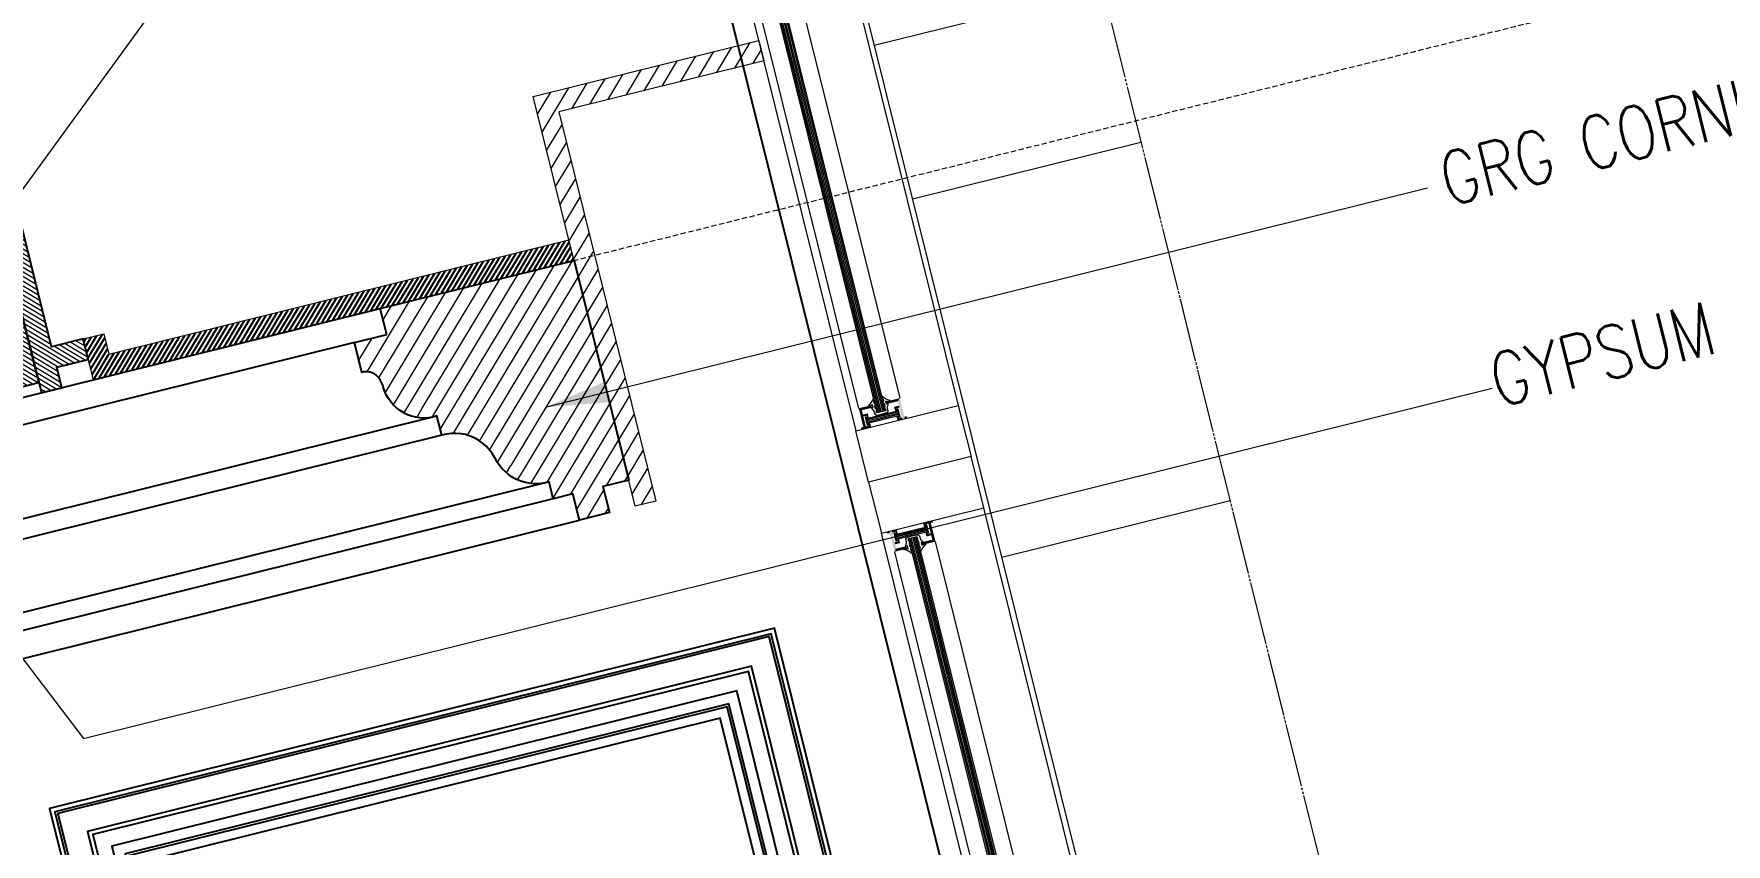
# Model space of a CAD drawing. Header units: inches. Extents: x 122939 to 389145, y 29603 to 574065.
# Drawn here: x 353847 to 355449, y 511977 to 512745 of the extents above; entities that cross this region are included whole.
import ezdxf

# ---------------------------------------------------------------- set-up
doc = ezdxf.new("R2010")
doc.units = ezdxf.units.IN
doc.header["$MEASUREMENT"] = 0
for name, pattern in [('DASHED', [0.75, 0.5, -0.25]), ('HIDDEN', [0.375, 0.25, -0.125]), ('PHANTOM-Z', [69.2, 60, -1.4, 2.5, -1.4, 2.5, -1.4])]:
    doc.linetypes.add(name, pattern=pattern)
for name, color, linetype in [('8', 8, 'Continuous'), ('A-Hidden', 8, 'HIDDEN'), ('gypsum', 31, 'Continuous')]:
    doc.layers.add(name, color=color, linetype=linetype)
for name, color, linetype, lineweight in [('a-cut', 30, 'PHANTOM-Z', 18), ('A-GLAZ', 134, 'Continuous', 18), ('A-RNDR-ALUM', 1, 'Continuous', 9), ('A-RNDR-PT36', 253, 'Continuous', 20), ('A-WALL-TILE', 8, 'Continuous', 9), ('GRC', 41, 'Continuous', 0), ('GRC Hatch', 253, 'Continuous', 0), ('ID-NOTES', 3, 'Continuous', 0)]:
    doc.layers.add(name, color=color, linetype=linetype, lineweight=lineweight)
doc.styles.add('ID-ROMANS', font='romans.shx', dxfattribs={"width": 0.8})
doc.styles.add('ZZ-Dim All', font='romans.shx', dxfattribs={"width": 0.8})
doc.dimstyles.new('DIM 0200', dxfattribs={"dimscale": 200, "dimtxt": 1, "dimasz": 0.8, "dimexe": 0.5, "dimexo": 1, "dimgap": 0.4, "dimtad": 1, "dimdec": 0, "dimrnd": 10, "dimdsep": 46, "dimtxsty": 'ZZ-Dim All', "dimblk1": 'ARCHTICK', "dimblk2": 'ARCHTICK', "dimsah": 1, "dimcen": 1, "dimdle": 0.5, "dimclrd": 256, "dimclre": 256, "dimclrt": 256, "dimadec": 0, "dimazin": 2, "dimtfac": 1, "dimtdec": 0, "dimtix": 1, "dimtmove": 2, "dimatfit": 2, "dimfxl": 1, "dimfxlon": 1, "dimtolj": 1, "dimtzin": 0, "dimlwd": -1, "dimlwe": -1, "dimarcsym": 0})

# ---------------------------------------------------------------- blocks, each defined once
blk = doc.blocks.new('half')
at = {"layer": 'GRC Hatch', "lineweight": 0, "ltscale": 5}
h = blk.add_hatch(dxfattribs=at)
h.set_pattern_fill('ANSI31', color=256, scale=30)
h.set_pattern_definition([(135, (111029.2882, -6e-11), (2.65165043, 2.65165043), [])])
h.paths.add_polyline_path([(60617, 11176.5), (60617, 11196.5), (60586.2, 11196.5), (60586.2, 11466.5), (60566.2, 11466.5), (60566.2, 11156.5), (60586.2, 11156.5), (60586.2, 11176.5)])
edge = h.paths.add_edge_path()
edge.add_line((60466.2, 11316.5), (60466.2, 11296.5))
edge.add_arc((60453.7, 11261.1), 37.5, 0.5662, 70.5092, ccw=False)
edge.add_arc((60527, 11261.8), 35.8, 180.5344, 260.6682)
edge.add_line((60521.2, 11226.5), (60521.2, 11206.5))
edge.add_line((60521.2, 11206.5), (60546.2, 11206.5))
edge.add_line((60546.2, 11206.5), (60546.2, 11166.5))
edge.add_line((60546.2, 11166.5), (60566.2, 11166.5))
edge.add_line((60566.2, 11166.5), (60566.2, 11226.5))
edge.add_line((60566.2, 11226.5), (60546.2, 11226.5))
edge.add_line((60546.2, 11226.5), (60486.2, 11316.5))
edge.add_line((60486.2, 11316.5), (60466.2, 11316.5))
at = {"layer": 'gypsum', "ltscale": 5, "elevation": 0}
blk.add_lwpolyline([(60617, 11176.5), (60617, 11196.5), (60586.2, 11196.5), (60586.2, 11466.5), (60566.2, 11466.5), (60566.2, 11156.5), (60586.2, 11156.5), (60586.2, 11176.5), (60617, 11176.5)], dxfattribs=at)
blk.add_lwpolyline([(60466.2, 11316.5), (60466.2, 11296.5, -0.315025), (60491.2, 11261.5, 0.364631), (60521.2, 11226.5), (60521.2, 11206.5), (60546.2, 11206.5), (60546.2, 11166.5), (60566.2, 11166.5), (60566.2, 11226.5), (60546.2, 11226.5), (60486.2, 11316.5)], format="xyb", close=True, dxfattribs=at)
blk = doc.blocks.new('ceil003')
at = {"layer": '8'}
h = blk.add_hatch(dxfattribs=at)
h.set_pattern_fill('ANSI31', color=256, scale=30, style=0)
h.set_pattern_definition([(45, (-54370.66, -10452.2095), (-2.65165043, 2.65165043), [])])
h.paths.add_polyline_path([(2174.8, -310), (2174.8, -330), (1705.7, -330), (1705.7, -290), (1725.7, -290), (1725.7, -310)])
at = {"layer": 'GRC Hatch'}
h = blk.add_hatch(dxfattribs=at)
h.set_pattern_fill('ANSI31', color=256, scale=100, angle=-13.9714)
h.set_pattern_definition([(45, (-97644.68, -30431.668), (-8.8388348, 8.8388348), [])])
h.paths.add_polyline_path([(2174.8, -570), (2174.8, -170), (2394.8, -170), (2394.8, -190), (2194.8, -190), (2194.8, -570)])
h = blk.add_hatch(dxfattribs=at)
h.set_pattern_fill('ANSI31', color=256, scale=100, angle=-13.9714)
h.set_pattern_definition([(45, (-97644.68, -30431.668), (-8.8388348, 8.8388348), [])])
edge = h.paths.add_edge_path()
edge.add_line((1985.7, -355.3), (1985.7, -330))
edge.add_line((1985.7, -330), (2174.8, -330))
edge.add_line((2174.8, -330), (2174.8, -544.6))
edge.add_line((2174.8, -544.6), (2149.6, -544.6))
edge.add_line((2149.6, -544.6), (2149.6, -570))
edge.add_line((2149.6, -570), (2120.3, -570))
edge.add_line((2120.3, -570), (2120.3, -544.4))
edge.add_line((2120.3, -544.4), (2101.1, -544.4))
edge.add_line((2101.1, -544.4), (2101.2, -527.8))
edge.add_arc((2098.6, -485.6), 42.3, 192.2157, 273.5377, ccw=False)
edge.add_arc((2010.4, -506.5), 48.3, 14.2548, 42.8437)
edge.add_arc((2014.7, -503.5), 43.2, 43.884, 92.0552)
edge.add_line((2013.2, -460.4), (2013.1, -441.7))
edge.add_arc((2010.3, -402), 39.8, 180.8074, 273.9866, ccw=False)
edge.add_arc((1947.5, -402.8), 23, 0.6191, 29.7575)
edge.add_arc((1955, -399.3), 14.8, 32.3052, 92.8704)
edge.add_line((1954.2, -384.5), (1954.2, -355.3))
edge.add_line((1954.2, -355.3), (1985.7, -355.3))
at = {"layer": 'GRC', "elevation": 0}
blk.add_lwpolyline([(2174.8, -570), (2174.8, -170), (2394.8, -170), (2394.8, -190), (2194.8, -190), (2194.8, -570)], close=True, dxfattribs=at)
blk.add_lwpolyline([(2174.8, -330), (1705.7, -330), (1705.7, -290), (1725.7, -290), (1725.7, -310), (2174.8, -310)], dxfattribs=at)
at = {"layer": 'gypsum', "elevation": 0}
blk.add_lwpolyline([(1985.7, -355.3), (1985.7, -330), (2174.8, -330), (2174.8, -544.6), (2149.6, -544.6), (2149.6, -570), (2120.3, -570), (2120.3, -544.4), (2101.1, -544.4), (2101.2, -527.8, -0.370517), (2057.3, -494.5, 0.125394), (2045.9, -473.6, 0.213337), (2013.2, -460.4), (2013.1, -441.7, -0.43056), (1970.5, -402.6, 0.12783), (1967.5, -391.4, 0.270594), (1954.2, -384.5), (1954.2, -355.3)], format="xyb", close=True, dxfattribs=at)
blk.add_blockref('half', (-58911.3, -11486.5, 0))
blk = doc.blocks.new('_ARCHTICK')
at = {"color": 0, "linetype": 'ByBlock', "const_width": 0.15}
blk.add_lwpolyline([(-0.5, -0.5), (0.5, 0.5)], dxfattribs=at)

msp = doc.modelspace()

# ---------------------------------------------------------------- linework, layer by layer
at = {"layer": 'a-cut'}
msp.add_line((354581.3, 513903.216, 0), (355758.549, 509171.474, 0), dxfattribs=at)
at = {"layer": 'A-GLAZ'}
for p, q in [((354645.367, 512385.3, 0), (354544.025, 512792.624, 0.003)), ((354646.662, 512385.622, 0), (354545.32, 512792.946, 0.003)), ((354647.957, 512385.944, 0), (354546.615, 512793.268, 0.003)), ((354649.252, 512386.267, 0), (354547.911, 512793.59, 0.003)), ((354650.547, 512386.589, 0), (354549.206, 512793.913, 0.003)), ((354651.842, 512386.911, 0), (354550.501, 512794.235, 0.003)), ((354653.138, 512387.233, 0), (354551.796, 512794.557, 0.003)), ((354675.08, 512265.872, 0), (355346.258, 509568.194, 0.003)), ((354676.375, 512266.195, 0), (355347.553, 509568.516, 0.003)), ((354677.67, 512266.517, 0), (355348.848, 509568.839, 0.003)), ((354678.965, 512266.839, 0), (355350.143, 509569.161, 0.003)), ((354680.261, 512267.161, 0), (355351.438, 509569.483, 0.003)), ((354681.556, 512267.484, 0), (355352.734, 509569.805, 0.003)), ((354682.851, 512267.806, 0), (355354.029, 509570.128, 0.003))]:
    msp.add_line(p, q, dxfattribs=at)
at = {"layer": 'A-Hidden', "linetype": 'DASHED', "lineweight": 0, "ltscale": 10}
msp.add_line((348869.606, 511164.334, 0), (356783.588, 513133.319, -0.001), dxfattribs=at)
at = {"layer": 'A-RNDR-ALUM'}
for p, q in [((354613.563, 512829.024, 0), (354722.17, 512392.5, 0)), ((354516.537, 512804.907, 0.003), (354625.143, 512368.383, 0)), ((354664.887, 512389.224, 0), (354664.24, 512389.063, 0)), ((354664.887, 512389.224, 0), (354664.24, 512389.063, 0)), ((354664.24, 512389.063, 0), (354666.173, 512381.292, 0)), ((354664.24, 512389.063, 0), (354666.173, 512381.292, 0)), ((354664.887, 512389.224, 0), (354666.821, 512381.453, 0)), ((354664.887, 512389.224, 0), (354666.821, 512381.453, 0)), ((354634.054, 512381.553, 0), (354634.701, 512381.714, 0)), ((354634.054, 512381.553, 0), (354634.701, 512381.714, 0)), ((354634.054, 512381.553, 0), (354635.987, 512373.782, 0)), ((354634.054, 512381.553, 0), (354635.987, 512373.782, 0)), ((354634.701, 512381.714, 0), (354636.635, 512373.943, 0)), ((354634.701, 512381.714, 0), (354636.635, 512373.943, 0)), ((354635.104, 512380.095, 0), (354664.643, 512387.444, 0)), ((354635.104, 512380.095, 0), (354664.643, 512387.444, 0)), ((354635.386, 512378.962, 0), (354664.925, 512386.311, 0)), ((354635.386, 512378.962, 0), (354664.925, 512386.311, 0)), ((354635.668, 512377.828, 0), (354665.207, 512385.177, 0)), ((354635.668, 512377.828, 0), (354665.207, 512385.177, 0)), ((354635.95, 512376.695, 0), (354665.489, 512384.044, 0)), ((354635.95, 512376.695, 0), (354665.489, 512384.044, 0)), ((354635.987, 512373.782, 0), (354636.635, 512373.943, 0)), ((354635.987, 512373.782, 0), (354636.635, 512373.943, 0)), ((354636.136, 512382.071, 0), (354636.784, 512382.232, 0)), ((354636.136, 512382.071, 0), (354636.784, 512382.232, 0)), ((354636.232, 512375.562, 0), (354665.77, 512382.911, 0)), ((354636.232, 512375.562, 0), (354665.77, 512382.911, 0)), ((354638.069, 512374.3, 0), (354638.717, 512374.461, 0)), ((354638.069, 512374.3, 0), (354638.717, 512374.461, 0)), ((354666.821, 512381.453, 0), (354666.173, 512381.292, 0)), ((354666.821, 512381.453, 0), (354666.173, 512381.292, 0)), ((355422.331, 509578.327, 0), (354746.303, 512295.501, 0)), ((354662.447, 512270.195, 0), (354691.986, 512277.544, 0)), ((354662.447, 512270.195, 0), (354691.986, 512277.544, 0)), ((354662.729, 512269.062, 0), (354692.267, 512276.411, 0)), ((354662.729, 512269.062, 0), (354692.267, 512276.411, 0)), ((354692.23, 512279.324, 0), (354691.583, 512279.163, 0)), ((354692.23, 512279.324, 0), (354691.583, 512279.163, 0)), ((354693.516, 512271.392, 0), (354691.583, 512279.163, 0)), ((354693.516, 512271.392, 0), (354691.583, 512279.163, 0)), ((354694.164, 512271.553, 0), (354692.23, 512279.324, 0)), ((354694.164, 512271.553, 0), (354692.23, 512279.324, 0)), ((355325.316, 509554.166, 0.003), (354649.287, 512271.341, 0)), ((354661.397, 512271.653, 0), (354662.044, 512271.814, 0)), ((354661.397, 512271.653, 0), (354662.044, 512271.814, 0)), ((354663.33, 512263.882, 0), (354661.397, 512271.653, 0)), ((354663.33, 512263.882, 0), (354661.397, 512271.653, 0)), ((354663.978, 512264.043, 0), (354662.044, 512271.814, 0)), ((354663.978, 512264.043, 0), (354662.044, 512271.814, 0)), ((354663.011, 512267.928, 0), (354692.549, 512275.278, 0)), ((354663.011, 512267.928, 0), (354692.549, 512275.278, 0)), ((354663.293, 512266.795, 0), (354692.831, 512274.144, 0)), ((354663.293, 512266.795, 0), (354692.831, 512274.144, 0)), ((354663.33, 512263.882, 0), (354663.978, 512264.043, 0)), ((354663.33, 512263.882, 0), (354663.978, 512264.043, 0)), ((354663.479, 512272.171, 0), (354664.126, 512272.332, 0)), ((354663.479, 512272.171, 0), (354664.126, 512272.332, 0)), ((354663.575, 512265.662, 0), (354693.113, 512273.011, 0)), ((354663.575, 512265.662, 0), (354693.113, 512273.011, 0)), ((354665.412, 512264.4, 0), (354666.06, 512264.561, 0)), ((354665.412, 512264.4, 0), (354666.06, 512264.561, 0)), ((354694.164, 512271.553, 0), (354693.516, 512271.392, 0)), ((354694.164, 512271.553, 0), (354693.516, 512271.392, 0))]:
    msp.add_line(p, q, dxfattribs=at)
at = {"layer": 'A-RNDR-ALUM', "elevation": -0.002}
for points in [[(354625.143, 512368.383), (354722.164, 512392.521), (354734.236, 512344.001), (354637.215, 512319.862)], [(354649.287, 512271.341), (354746.308, 512295.48), (354734.236, 512344.001), (354637.215, 512319.862)]]:
    msp.add_lwpolyline(points, close=True, dxfattribs=at)
for points in [[(354655.815, 512394.161), (354654.261, 512393.774), (354653.556, 512396.608, 0.01555259), (354654.484, 512396.305), (354657.567, 512397.072, -0.10430437), (354649.616, 512401.389), (354650.239, 512398.885, 0.01603552), (354651.068, 512398.315), (354651.369, 512397.106), (354650.883, 512396.297), (354651.566, 512393.549), (354652.053, 512394.358), (354652.626, 512392.054), (354652.139, 512391.246), (354652.823, 512388.498), (354653.309, 512389.307), (354653.624, 512388.042, -0.41421356), (354653.138, 512387.233), (354645.367, 512385.3, -0.41421356), (354644.558, 512385.786), (354644.243, 512387.051), (354645.052, 512386.565), (354644.368, 512389.312), (354643.56, 512389.799), (354642.986, 512392.102), (354643.795, 512391.616), (354643.112, 512394.363), (354642.303, 512394.85), (354642.002, 512396.06, 0.01603552), (354642.468, 512396.952), (354641.845, 512399.455, -0.10430437), (354636.844, 512391.916), (354639.926, 512392.683, 0.01555259), (354640.604, 512393.385), (354641.309, 512390.551), (354639.755, 512390.165, -0.02164637), (354642.161, 512387.127), (354642.615, 512385.303, 0.41421356), (354645.85, 512383.357), (354653.621, 512385.291, 0.41421356), (354655.567, 512388.525), (354655.113, 512390.35, -0.02164637)], [(354688.462, 512262.941), (354686.908, 512262.554), (354687.613, 512259.721, -0.01555259), (354688.291, 512260.423), (354691.374, 512261.19, 0.10430437), (354686.373, 512253.651), (354685.75, 512256.154, -0.01603552), (354686.216, 512257.046), (354685.915, 512258.256), (354685.106, 512258.742), (354684.422, 512261.49), (354685.231, 512261.003), (354684.658, 512263.307), (354683.849, 512263.794), (354683.166, 512266.541), (354683.974, 512266.055), (354683.66, 512267.319, 0.41421356), (354682.851, 512267.806), (354675.08, 512265.872, 0.41421356), (354674.593, 512265.064), (354674.908, 512263.799), (354675.395, 512264.608), (354676.078, 512261.86), (354675.592, 512261.051), (354676.165, 512258.748), (354676.651, 512259.556), (354677.335, 512256.809), (354676.848, 512256), (354677.149, 512254.791, -0.01603552), (354677.979, 512254.221), (354678.602, 512251.717, 0.10430437), (354670.651, 512256.034), (354673.734, 512256.801, -0.01555259), (354674.661, 512256.498), (354673.956, 512259.332), (354672.402, 512258.945, 0.02164637), (354673.104, 512262.756), (354672.651, 512264.58, -0.41421356), (354674.597, 512267.815), (354682.368, 512269.749, -0.41421356), (354685.602, 512267.803), (354686.056, 512265.979, 0.02164637)]]:
    msp.add_lwpolyline(points, format="xyb", close=True, dxfattribs=at)
at = {"layer": 'A-RNDR-ALUM', "const_width": 0.928, "elevation": 0}
for points in [[(354672.62, 512381.637, -0.41421356), (354673.19, 512381.294)], [(354672.62, 512381.637, -0.41421356), (354673.19, 512381.294)], [(354630.919, 512371.244, 0.41421356), (354630.576, 512370.674)], [(354630.919, 512371.244, 0.41421356), (354630.576, 512370.674)], [(354697.439, 512281.879, 0.41421356), (354697.782, 512282.45)], [(354697.439, 512281.879, 0.41421356), (354697.782, 512282.45)], [(354655.73, 512271.52, -0.41421356), (354655.16, 512271.863)], [(354655.73, 512271.52, -0.41421356), (354655.16, 512271.863)]]:
    msp.add_lwpolyline(points, format="xyb", dxfattribs=at)
at = {"layer": 'A-RNDR-ALUM'}
for points in [[(354629.666, 512388.892, 0), (354629.376, 512390.058, 0), (354640.078, 512391.483, 0), (354639.788, 512392.649, 0)], [(354629.666, 512388.892, 0), (354629.376, 512390.058, 0), (354640.078, 512391.483, 0), (354639.788, 512392.649, 0)], [(354629.956, 512387.727, 0), (354629.666, 512388.893, 0), (354640.368, 512390.318, 0), (354640.078, 512391.484, 0)], [(354629.956, 512387.727, 0), (354629.666, 512388.893, 0), (354640.368, 512390.318, 0), (354640.078, 512391.484, 0)], [(354664.919, 512397.663, 0), (354664.629, 512398.829, 0), (354654.507, 512395.073, 0), (354654.217, 512396.239, 0)], [(354664.919, 512397.663, 0), (354664.629, 512398.829, 0), (354654.507, 512395.073, 0), (354654.217, 512396.239, 0)], [(354665.209, 512396.498, 0), (354664.919, 512397.664, 0), (354654.797, 512393.908, 0), (354654.507, 512395.073, 0)], [(354665.209, 512396.498, 0), (354664.919, 512397.664, 0), (354654.797, 512393.908, 0), (354654.507, 512395.073, 0)], [(354665.985, 512392.274, 0), (354666.436, 512390.461, 0), (354661.322, 512391.114, 0), (354663.586, 512389.752, 0)], [(354665.985, 512392.274, 0), (354666.436, 512390.461, 0), (354661.322, 512391.114, 0), (354663.586, 512389.752, 0)], [(354664.102, 512387.68, 0), (354662.289, 512387.229, 0), (354663.586, 512389.752, 0), (354661.322, 512391.114, 0)], [(354664.102, 512387.68, 0), (354662.289, 512387.229, 0), (354663.586, 512389.752, 0), (354661.322, 512391.114, 0)], [(354632.683, 512370.236, 0), (354631.033, 512370.788, 0), (354632.232, 512372.049, 0), (354630.807, 512371.694, 0)], [(354632.683, 512370.236, 0), (354631.033, 512370.788, 0), (354632.232, 512372.049, 0), (354630.807, 512371.694, 0)], [(354631.792, 512383.767, 0), (354632.243, 512381.954, 0), (354636.454, 512384.927, 0), (354635.092, 512382.663, 0)], [(354631.792, 512383.767, 0), (354632.243, 512381.954, 0), (354636.454, 512384.927, 0), (354635.092, 512382.663, 0)], [(354637.412, 512373.338, 0), (354639.677, 512371.976, 0), (354634.563, 512372.629, 0), (354635.014, 512370.816, 0)], [(354637.412, 512373.338, 0), (354639.677, 512371.976, 0), (354634.563, 512372.629, 0), (354635.014, 512370.816, 0)], [(354635.608, 512380.591, 0), (354637.421, 512381.042, 0), (354635.092, 512382.663, 0), (354636.454, 512384.927, 0)], [(354635.608, 512380.591, 0), (354637.421, 512381.042, 0), (354635.092, 512382.663, 0), (354636.454, 512384.927, 0)], [(354636.897, 512375.41, 0), (354638.71, 512375.861, 0), (354637.412, 512373.338, 0), (354639.677, 512371.976, 0)], [(354636.897, 512375.41, 0), (354638.71, 512375.861, 0), (354637.412, 512373.338, 0), (354639.677, 512371.976, 0)], [(354665.391, 512382.499, 0), (354663.578, 512382.048, 0), (354665.907, 512380.427, 0), (354664.544, 512378.163, 0)], [(354665.391, 512382.499, 0), (354663.578, 512382.048, 0), (354665.907, 512380.427, 0), (354664.544, 512378.163, 0)], [(354665.907, 512380.427, 0), (354664.544, 512378.163, 0), (354668.756, 512381.136, 0), (354669.207, 512379.323, 0)], [(354665.907, 512380.427, 0), (354664.544, 512378.163, 0), (354668.756, 512381.136, 0), (354669.207, 512379.323, 0)], [(354671.538, 512379.903, 0), (354672.738, 512381.164, 0), (354671.087, 512381.716, 0), (354672.512, 512382.07, 0)], [(354671.538, 512379.903, 0), (354672.738, 512381.164, 0), (354671.087, 512381.716, 0), (354672.512, 512382.07, 0)], [(354673.87, 512380.483, 0), (354673.644, 512381.389, 0), (354671.538, 512379.903, 0), (354672.738, 512381.164, 0)], [(354673.87, 512380.483, 0), (354673.644, 512381.389, 0), (354671.538, 512379.903, 0), (354672.738, 512381.164, 0)], [(354630.352, 512369.655, 0), (354630.126, 512370.562, 0), (354632.683, 512370.236, 0), (354631.033, 512370.788, 0)], [(354630.352, 512369.655, 0), (354630.126, 512370.562, 0), (354632.683, 512370.236, 0), (354631.033, 512370.788, 0)], [(354690.942, 512279.802, 0), (354688.677, 512281.164, 0), (354693.791, 512280.511, 0), (354693.34, 512282.324, 0)], [(354690.942, 512279.802, 0), (354688.677, 512281.164, 0), (354693.791, 512280.511, 0), (354693.34, 512282.324, 0)], [(354691.457, 512277.73, 0), (354689.644, 512277.279, 0), (354690.942, 512279.802, 0), (354688.677, 512281.164, 0)], [(354691.457, 512277.73, 0), (354689.644, 512277.279, 0), (354690.942, 512279.802, 0), (354688.677, 512281.164, 0)], [(354698.003, 512283.484, 0), (354698.228, 512282.578, 0), (354695.671, 512282.904, 0), (354697.322, 512282.352, 0)], [(354698.003, 512283.484, 0), (354698.228, 512282.578, 0), (354695.671, 512282.904, 0), (354697.322, 512282.352, 0)], [(354695.671, 512282.904, 0), (354697.322, 512282.352, 0), (354696.123, 512281.091, 0), (354697.547, 512281.446, 0)], [(354695.671, 512282.904, 0), (354697.322, 512282.352, 0), (354696.123, 512281.091, 0), (354697.547, 512281.446, 0)], [(354654.485, 512272.657, 0), (354654.71, 512271.751, 0), (354656.816, 512273.237, 0), (354655.617, 512271.976, 0)], [(354654.485, 512272.657, 0), (354654.71, 512271.751, 0), (354656.816, 512273.237, 0), (354655.617, 512271.976, 0)], [(354656.816, 512273.237, 0), (354655.617, 512271.976, 0), (354657.267, 512271.424, 0), (354655.842, 512271.069, 0)], [(354656.816, 512273.237, 0), (354655.617, 512271.976, 0), (354657.267, 512271.424, 0), (354655.842, 512271.069, 0)], [(354662.448, 512272.713, 0), (354663.81, 512274.977, 0), (354659.598, 512272.004, 0), (354659.147, 512273.817, 0)], [(354662.448, 512272.713, 0), (354663.81, 512274.977, 0), (354659.598, 512272.004, 0), (354659.147, 512273.817, 0)], [(354662.37, 512260.865, 0), (354661.918, 512262.679, 0), (354667.032, 512262.025, 0), (354664.768, 512263.388, 0)], [(354662.37, 512260.865, 0), (354661.918, 512262.679, 0), (354667.032, 512262.025, 0), (354664.768, 512263.388, 0)], [(354662.963, 512270.641, 0), (354664.777, 512271.092, 0), (354662.448, 512272.713, 0), (354663.81, 512274.977, 0)], [(354662.963, 512270.641, 0), (354664.777, 512271.092, 0), (354662.448, 512272.713, 0), (354663.81, 512274.977, 0)], [(354664.252, 512265.46, 0), (354666.066, 512265.911, 0), (354664.768, 512263.388, 0), (354667.032, 512262.025, 0)], [(354664.252, 512265.46, 0), (354666.066, 512265.911, 0), (354664.768, 512263.388, 0), (354667.032, 512262.025, 0)], [(354697.856, 512265.278, 0), (354698.146, 512264.112, 0), (354687.444, 512262.687, 0), (354687.734, 512261.521, 0)], [(354697.856, 512265.278, 0), (354698.146, 512264.112, 0), (354687.444, 512262.687, 0), (354687.734, 512261.521, 0)], [(354698.146, 512264.113, 0), (354698.436, 512262.947, 0), (354687.734, 512261.522, 0), (354688.024, 512260.356, 0)], [(354698.146, 512264.113, 0), (354698.436, 512262.947, 0), (354687.734, 512261.522, 0), (354688.024, 512260.356, 0)], [(354692.746, 512272.549, 0), (354690.933, 512272.098, 0), (354693.262, 512270.477, 0), (354691.9, 512268.212, 0)], [(354692.746, 512272.549, 0), (354690.933, 512272.098, 0), (354693.262, 512270.477, 0), (354691.9, 512268.212, 0)], [(354696.562, 512269.373, 0), (354696.111, 512271.186, 0), (354691.9, 512268.212, 0), (354693.262, 512270.477, 0)], [(354696.562, 512269.373, 0), (354696.111, 512271.186, 0), (354691.9, 512268.212, 0), (354693.262, 512270.477, 0)], [(354662.603, 512256.507, 0), (354662.893, 512255.341, 0), (354673.015, 512259.097, 0), (354673.305, 512257.932, 0)], [(354662.603, 512256.507, 0), (354662.893, 512255.341, 0), (354673.015, 512259.097, 0), (354673.305, 512257.932, 0)], [(354662.893, 512255.342, 0), (354663.183, 512254.176, 0), (354673.305, 512257.932, 0), (354673.595, 512256.767, 0)], [(354662.893, 512255.342, 0), (354663.183, 512254.176, 0), (354673.305, 512257.932, 0), (354673.595, 512256.767, 0)]]:
    msp.add_solid(points, dxfattribs=at)
for points in [[(354627.846, 512389.678, 0), (354630.757, 512387.927, 0), (354629.918, 512390.194, 0), (354630.498, 512387.862, 0)], [(354627.846, 512389.678, 0), (354630.757, 512387.927, 0), (354629.918, 512390.194, 0), (354630.498, 512387.862, 0)], [(354627.846, 512389.678, 0.004), (354630.757, 512387.927, 0.004), (354632.683, 512370.236, 0.004), (354635.014, 512370.816, 0.004)], [(354627.846, 512389.678, 0.004), (354630.757, 512387.927, 0.004), (354632.683, 512370.236, 0.004), (354635.014, 512370.816, 0.004)], [(354666.701, 512399.345, 0), (354664.95, 512396.434, 0), (354664.629, 512398.83, 0), (354665.209, 512396.498, 0)], [(354666.701, 512399.345, 0), (354664.95, 512396.434, 0), (354664.629, 512398.83, 0), (354665.209, 512396.498, 0)], [(354664.95, 512396.434, 0.004), (354666.701, 512399.345, 0.004), (354669.207, 512379.323, 0.004), (354671.538, 512379.903, 0.004)], [(354664.95, 512396.434, 0.004), (354666.701, 512399.345, 0.004), (354669.207, 512379.323, 0.004), (354671.538, 512379.903, 0.004)], [(354697.597, 512265.213, 0.004), (354700.509, 512263.462, 0.004), (354693.34, 512282.324, 0.004), (354695.671, 512282.904, 0.004)], [(354697.597, 512265.213, 0.004), (354700.509, 512263.462, 0.004), (354693.34, 512282.324, 0.004), (354695.671, 512282.904, 0.004)], [(354661.653, 512253.795, 0.004), (354663.404, 512256.706, 0.004), (354656.816, 512273.237, 0.004), (354659.147, 512273.817, 0.004)], [(354661.653, 512253.795, 0.004), (354663.404, 512256.706, 0.004), (354656.816, 512273.237, 0.004), (354659.147, 512273.817, 0.004)], [(354700.509, 512263.462, 0), (354697.597, 512265.213, 0), (354698.436, 512262.946, 0), (354697.856, 512265.278, 0)], [(354700.509, 512263.462, 0), (354697.597, 512265.213, 0), (354698.436, 512262.946, 0), (354697.856, 512265.278, 0)], [(354661.653, 512253.795, 0), (354663.404, 512256.706, 0), (354663.725, 512254.31, 0), (354663.145, 512256.642, 0)], [(354661.653, 512253.795, 0), (354663.404, 512256.706, 0), (354663.725, 512254.31, 0), (354663.145, 512256.642, 0)]]:
    msp.add_trace(points, dxfattribs=at)
at = {"layer": 'A-RNDR-PT36'}
for p, q in [((354452.597, 513496.795, -0.002), (355439.276, 509531.018, -0.002)), ((354331.312, 513466.619, 0), (355317.948, 509500.832, 0)), ((354627.846, 512389.678, 0), (354531.323, 512777.635, 0.003)), ((354570.178, 512787.302, 0.003), (354666.701, 512399.345, 0)), ((355366.868, 509585.151, 0.003), (354700.509, 512263.462, 0)), ((354661.653, 512253.795, 0), (355328.012, 509575.483, 0.003))]:
    msp.add_line(p, q, dxfattribs=at)
at = {"layer": 'A-RNDR-PT36', "color": 1, "elevation": 0}
msp.add_lwpolyline([(354858.939, 512787.295), (354642.516, 512733.449)], dxfattribs=at)
at = {"layer": 'A-WALL-TILE'}
for p, q in [((354895.169, 512641.675, 0), (354678.746, 512587.829, 0)), ((354979.672, 512302.029, 0), (354763.25, 512248.184, 0))]:
    msp.add_line(p, q, dxfattribs=at)
at = {"layer": 'gypsum', "color": 8}
for p, q in [((355301.073, 509568.768, 0), (354424.653, 513091.379, 0)), ((354150.278, 512452.12, -0.007), (350326.889, 511500.867, -0.001)), ((354222.88, 512381.142, -0.007), (350321.201, 511410.411, -0.001)), ((354232.862, 512364.374, -0.007), (350322.599, 511391.507, -0.001)), ((354329.5, 512318.915, -0.007), (350256.473, 511305.553, -0.001)), ((354338.468, 512304.011, -0.007), (350241.922, 511284.797, -0.001))]:
    msp.add_line(p, q, dxfattribs=at)
at = {"layer": 'gypsum', "elevation": 0}
for points in [[(350641.808, 511605.255), (354174.734, 512484.241)], [(350219.735, 511252.927), (354363.318, 512283.843)]]:
    msp.add_lwpolyline(points, dxfattribs=at)
for points in [[(354268.923, 510372.147), (354955.637, 510543), (354548.007, 512181.396), (353861.293, 512010.542)], [(354272.084, 510377.403), (354950.381, 510546.162), (354544.845, 512176.14), (353866.548, 512007.381)], [(354273.778, 510380.219), (354947.565, 510547.856), (354543.151, 512173.323), (353869.365, 512005.687)], [(354290.655, 510408.274), (354919.509, 510564.732), (354526.274, 512145.268), (353897.42, 511988.81)], [(354293.623, 510413.209), (354914.574, 510567.701), (354523.306, 512140.333), (353902.355, 511985.842)], [(354304.57, 510431.407), (354896.376, 510578.647), (354512.359, 512122.135), (353920.553, 511974.895)], [(354312.042, 510443.828), (354883.956, 510586.119), (354504.888, 512109.715), (353932.974, 511967.423)], [(354313.775, 510446.709), (354881.074, 510587.852), (354503.154, 512106.833), (353935.855, 511965.69)], [(354320.288, 510457.536), (354870.247, 510594.365), (354496.642, 512096.006), (353946.682, 511959.177)]]:
    msp.add_lwpolyline(points, close=True, dxfattribs=at)

# ---------------------------------------------------------------- block references
at = {"layer": 'GRC', "rotation": 13.9714232829857}
msp.add_blockref('ceil003', (352168.087, 512325.051, 0), dxfattribs=at)

# ---------------------------------------------------------------- texts
at = {"layer": 'ID-NOTES', "char_height": 50, "width": 1075.05767, "attachment_point": 1, "rotation": 13.971423, "style": 'ID-ROMANS'}
for s, insert in [('GRG CORNICE', (355173.886, 512629.666, 0)), ('GYPSUM CEILING BOARD', (355221.302, 512439.086, 0))]:
    msp.add_mtext(s, dxfattribs=dict(at, insert=insert))

# ---------------------------------------------------------------- leaders
at = {"layer": 'ID-NOTES'}
for points in [[(353791.981, 512536.525, 0), (353959.551, 512767.082, 0), (355023.634, 513031.824, 0)], [(353459.477, 512646.346, 0), (353893.547, 512076.935, 0), (355227.647, 512408.857, 0)], [(354331.005, 512390.657, 0), (355166.574, 512598.545, 0)]]:
    msp.add_leader(points, dimstyle='DIM 0200', override={"dimasz": 0.3, "dimtad": 0, "dimclrd": 8}, dxfattribs=at)

doc.saveas('drawing.dxf')
